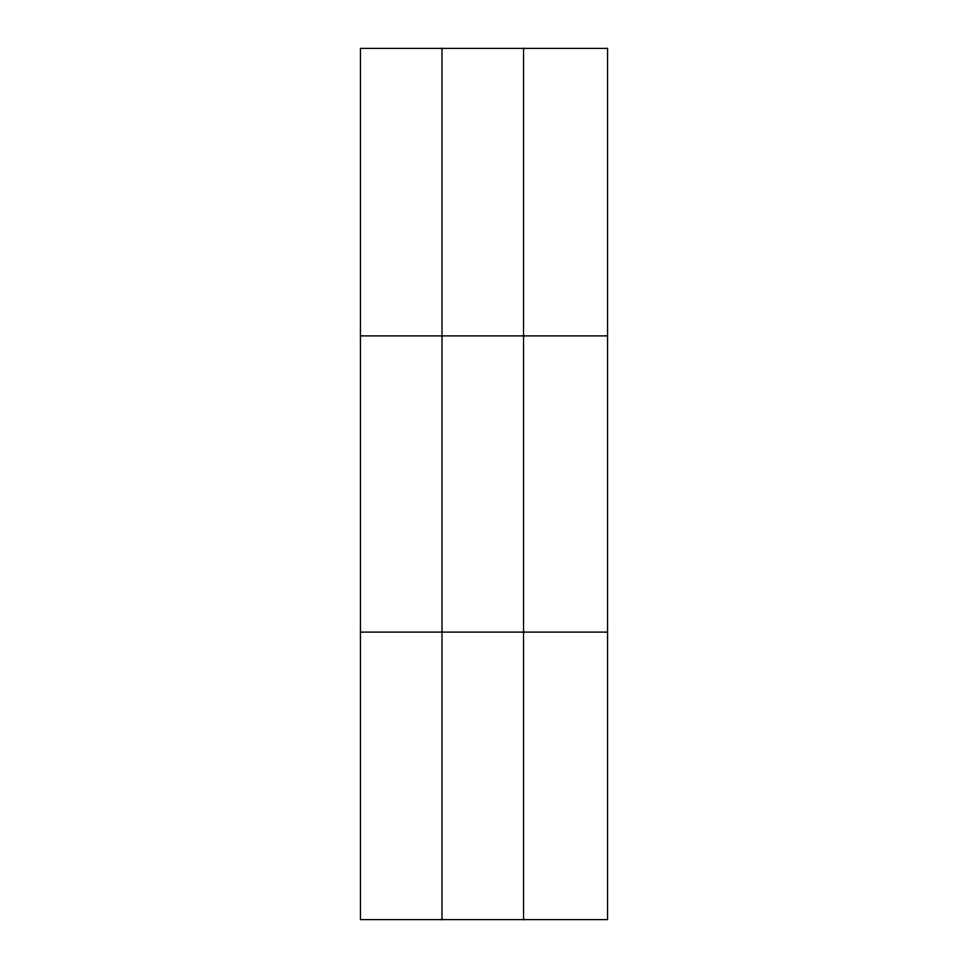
<?xml version="1.0" encoding="UTF-8"?>
<svg xmlns="http://www.w3.org/2000/svg" width="968" height="968" viewBox="0 0 968 968"><rect width="100%" height="100%" fill="white"/><g stroke="black" fill="none" stroke-linecap="round" stroke-linejoin="round"><path stroke-width="1.45" d="M441.989 919.6L441.989 48.4M523.543 919.6L523.543 48.4M360.447 335.896L607.553 335.896M360.447 632.104L607.553 632.104M607.553 48.4L360.447 48.4L360.447 919.6L607.553 919.6L607.553 48.4"/></g></svg>
